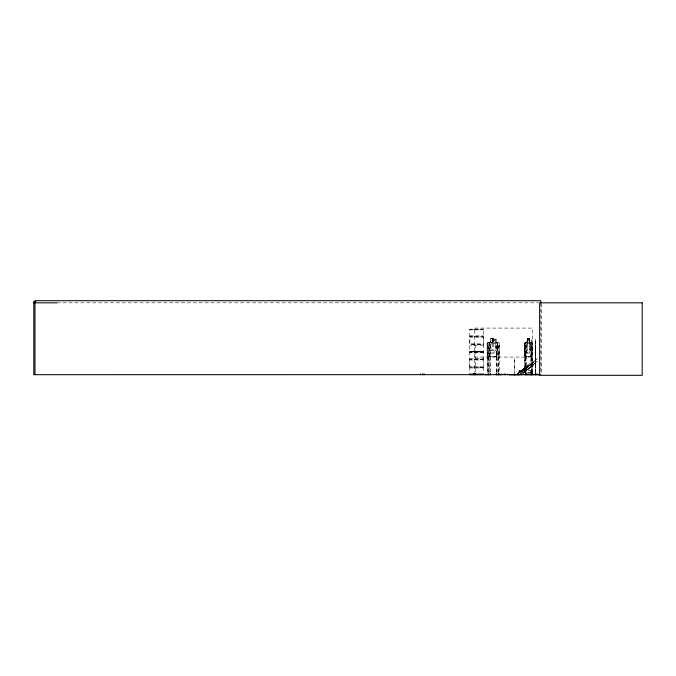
<?xml version="1.0" encoding="UTF-8"?>
<svg xmlns="http://www.w3.org/2000/svg" width="676" height="676" viewBox="0 0 676 676"><rect width="100%" height="100%" fill="white"/><g stroke="black" fill="none" stroke-linecap="round" stroke-linejoin="round"><path stroke-width="0.51" stroke-dasharray="3.38 2.54" d="M469.828 363.308L469.735 367.06L483.484 367.093L483.365 374.217M469.828 340.501L469.693 344.329L483.501 344.329L483.365 363.308M483.365 340.501L483.391 329.415M535.493 353.083C535.4 369.138 535.138 339.521 535.333 353.083M535.485 342.377L535.493 343.569M535.282 343.569L535.299 342.377M483.391 329.144L469.778 329.119L469.812 343.83L483.374 343.83L483.382 337.096M483.509 359.201L469.685 359.159L469.735 344.743L483.458 344.743M483.365 345.174L469.828 345.174M469.727 367.06L469.828 374.217M530.728 356.649L531.53 353.1L530.829 356.649M531.328 356.531L532.105 353.083L532.105 343.585L531.328 342.377M531.387 356.649L532.274 353.1L532.274 343.535L531.361 342.259L529.384 342.259M469.685 359.159L469.812 366.629L483.441 366.983M483.517 367.414L469.719 367.507M496.167 356.531L497.223 353.083L497.19 343.585L496.167 342.377M496.252 356.649L497.342 353.1L497.342 343.535L496.218 342.259M483.425 336.859L469.735 336.749M499.387 353.083L498.204 356.531L488.3 356.531L487.168 353.083M529.316 353.083L530.339 350.227L530.339 343.569L529.316 342.377L529.316 338.811M483.441 359.581L469.769 359.624M483.391 352.196L469.668 352.061L483.391 351.596L469.668 351.706L483.391 352.213M469.719 336.302L483.501 336.361M481.642 329.812L482.833 329.812M481.642 352.61L482.833 352.61M525.379 343.585L525.953 342.259M525.472 343.585L526.055 342.259M493.776 353.083L495.483 350.227L495.483 343.569L493.776 342.377L493.81 338.811M470.462 329.812L472.566 329.812M470.462 352.61L472.566 352.61M531.471 356.649L525.286 356.649L524.39 353.1L524.39 343.518L525.387 342.259M490.252 342.259L489.12 343.535L489.086 372.62M490.303 342.377L489.263 343.585L489.263 353.083L490.303 356.531M488.258 356.649L487.05 353.1L487.083 343.518L488.258 342.259L492.601 342.259M487.083 343.518L488.292 342.259M483.348 329.82L469.845 329.82M483.348 352.618L469.854 352.61M520.461 371.31L520.131 371.58L526.714 366.198L520.444 371.555M526.714 366.282L527.711 365.446L526.384 366.476M527.618 365.446L526.663 366.384L530.305 363.257M521.61 370.609L517.96 373.566M516.515 374.597L526.748 366.248M521.652 371.825L533.753 361.812L534.032 362.159L521.94 372.172L521.652 371.825L533.77 361.837M521.914 372.146L534.015 362.133M522.387 373.701L533.66 364.339L533.939 364.685M523.452 373.355L533.922 364.66M527.55 365.522L530.474 363.274M516.701 374.521L519.371 372.332M518.061 373.566L519.244 372.341M521.627 370.609L519.413 372.425L526.621 366.257M490.582 342.377L488.875 343.569L488.875 350.227L490.582 353.083L495.905 353.083L497.629 350.227L497.629 343.569L495.905 342.377L495.905 338.811L490.582 338.811L490.615 342.377L490.506 338.693M492.686 342.377L490.962 343.569L490.962 350.227L492.686 353.083M57.029 302.823L538.578 302.823M469.803 329.381L483.391 329.381M469.812 335.837L483.374 335.837M469.812 337.172L483.374 337.172M527.077 338.811L529.587 338.811M527.508 339.411L529.071 339.411L529.071 340.594L527.508 340.594M525.311 342.259L527.449 342.259M488.3 342.377L498.237 342.377L499.387 343.569M531.404 342.377L525.345 342.377L524.559 343.569L524.559 372.62M493.886 338.693L493.919 342.259L498.28 342.259L499.505 343.518L499.505 353.1L498.288 356.649L488.224 356.649M524.39 343.518L524.475 353.1L525.362 356.649M535.257 343.535L535.409 372.62M474.332 345.698L475.321 345.698L475.321 372.603M487.202 345.698L488.249 345.698L488.249 372.62M489.086 345.698L490.134 345.698L490.134 374.69M497.511 345.698L496.463 345.698L496.463 372.62M499.48 345.698L498.44 345.698L498.44 372.62M524.559 345.698L526.241 345.698L526.241 374.69M535.341 345.698L535.789 345.698M489.12 353.1L490.218 356.649M525.303 353.1L526.038 356.649M525.345 356.531L531.404 356.531M474.332 357.072L532.316 357.072M469.812 358.635L483.382 358.677M469.812 359.978L483.374 359.978L483.374 366.755M514.25 360.198L514.63 372.163M469.812 367.972L483.374 367.972M531.598 370.397L518.991 370.397L518.991 372.172L531.598 372.172M518.898 372.915L526.351 372.915M527.272 372.915L531.302 372.915M529.502 342.377L530.804 343.569L530.804 350.227L529.502 353.083L527.077 353.083L525.776 350.227L525.776 343.569L527.077 342.377L526.993 338.693L529.671 338.693L529.671 342.259M530.711 342.259L531.454 343.569M530.677 342.377L531.361 343.569M483.484 344.295L483.365 343.83M527.415 353.083L526.393 350.227L526.393 343.569L527.415 342.377L527.449 338.693M525.472 353.083L526.089 356.531M541.239 303.862L541.239 374.69M540.825 302.823L540.825 374.69M535.781 345.698L535.722 374.69M535.417 342.377L535.299 338.693L535.341 372.62M532.578 372.62L532.578 345.698L530.897 345.698L530.897 372.62M532.367 374.69L532.316 328.088L474.332 328.088L474.341 372.603M531.995 372.62L531.877 338.693L531.86 374.69M531.606 345.698L531.606 372.62M531.454 372.62L531.53 343.518L531.336 372.603M531.209 345.698L531.209 372.62M529.485 338.693L529.587 342.377M529.384 338.693L529.418 342.377M529.316 343.569L529.316 350.227M528.978 339.411L528.978 340.594M527.753 339.411L527.753 340.594M527.517 338.811L527.517 342.377M527.415 343.569L527.415 350.227M527.348 338.693L527.348 342.259M527.162 338.811L527.162 342.377M525.928 345.698L525.928 372.62M525.674 345.698L525.674 372.62M525.531 372.62L525.303 343.535L525.37 372.62M524.821 345.698L524.821 372.62M521.492 370.397L521.492 372.172M521.399 372.915L521.399 374.69M520.393 370.397L520.393 372.172M520.3 372.915L520.3 374.69M519.295 370.397L519.295 372.172M514.259 358.635L514.259 373.127M499.471 343.518L499.48 373.659M498.533 345.698L498.533 372.62M497.401 345.698L497.511 372.62M496.564 345.698L496.564 374.69M496.023 342.259L496.049 338.693L490.472 338.693L490.472 342.259M493.776 343.569L493.776 350.227M493.26 339.411L493.201 340.594M492.601 338.693L492.719 342.377M492.686 343.569L492.686 350.227M492.567 338.693L492.567 342.259M490.041 345.698L490.041 372.62M488.14 345.698L488.14 372.62M487.303 345.698L487.303 372.62M487.202 343.569L487.202 372.62M535.375 353.083L535.367 356.649L535.384 353.083M535.392 342.259L535.384 343.585L535.367 342.259M469.845 351.41L483.365 351.419L469.854 351.419M520.207 371.563L522.886 369.333L520.207 371.563M537.217 358.871L523.477 370.431L537.217 358.871M537.124 361.39L523.385 372.949L537.124 361.39M495.331 339.411L491.156 339.411L491.156 340.594L495.331 340.594L495.331 339.411M495.905 343.569L490.582 343.569L490.582 350.227L495.905 350.227L495.905 343.569M529.502 343.569L527.077 343.569L527.077 350.227L529.502 350.227L529.502 343.569"/><path stroke-width="1.01" d="M530.094 374.665L530.094 374.09M485.013 374.69L490.261 374.614M488.114 374.69L488.359 373.938M474.113 374.141L474.037 374.614M529.832 374.614L529.874 374.141L529.916 374.69M520.478 374.614L540.048 374.665L33.8 374.69L33.8 301.462L35.913 301.462M485.444 374.614L485.52 374.141L485.588 374.69M488.554 374.614L488.621 374.141M474.163 374.597L474.256 374.09M33.8 302.823L56.987 302.823M469.828 374.217L483.365 374.217M469.803 374.411L483.391 374.394M469.812 374.648L483.374 374.648M501.507 374.665L496.15 374.614M498.254 374.597L498.33 373.938M536.195 374.597L536.254 374.09M527.305 374.614L527.263 374.141M540.825 302.823L540.825 300.702L34.991 300.702L34.991 374.69M537.614 374.09L537.614 374.69M536.136 374.09L536.136 374.69M535.73 373.938L535.781 374.69M535.4 373.938L535.4 374.69M535.35 373.938L535.35 374.69M532.468 374.09L532.468 374.69M532.367 373.938L532.367 374.69M531.995 373.938L531.995 374.69M531.775 373.938L531.775 374.69M531.522 373.938L531.522 374.69M530.829 373.938L530.829 374.69M528.809 374.09L528.809 374.69M528.328 374.09L528.328 374.69M527.221 374.09L527.221 374.69M526.748 374.09L526.748 374.69M526.3 373.938L526.3 374.69M525.996 373.938L525.996 374.69M525.615 373.938L525.615 374.69M525.353 373.938L525.353 374.69M521.002 374.09L521.002 374.69M520.883 374.09L520.883 374.69M514.757 374.166L514.749 374.69M514.639 374.166L514.63 374.69M514.259 374.166L514.25 374.69M507.566 374.09L507.566 374.69M505.31 374.09L505.31 374.69M504.735 374.09L504.693 374.69M504.119 374.09L504.119 374.69M501.82 374.09L501.82 374.69M500.924 374.09L500.924 374.69M499.116 374.09L499.116 374.69M498.423 373.938L498.423 374.69M498.161 374.09L498.161 374.69M496.454 373.938L496.454 374.69M496.353 373.938L496.353 374.69M496.007 374.09L496.007 374.69M490.404 374.09L490.404 374.69M490.244 373.938L490.244 374.69M490.151 373.938L490.151 374.69M488.697 374.09L488.697 374.69M487.649 374.09L487.649 374.69M475.431 373.938L475.431 374.69L475.346 373.786M424.097 373.786L424.122 374.69M422.627 373.786L422.601 374.69M420.489 373.786L420.489 374.69M509.011 374.614L519.886 374.681L509.011 374.69M642.2 302.823L539.634 302.823L539.634 375.298L642.2 375.298L642.2 302.823M531.226 374.69L531.226 373.938L531.142 374.69M473.876 374.69L473.876 373.786L473.851 374.69"/></g></svg>
